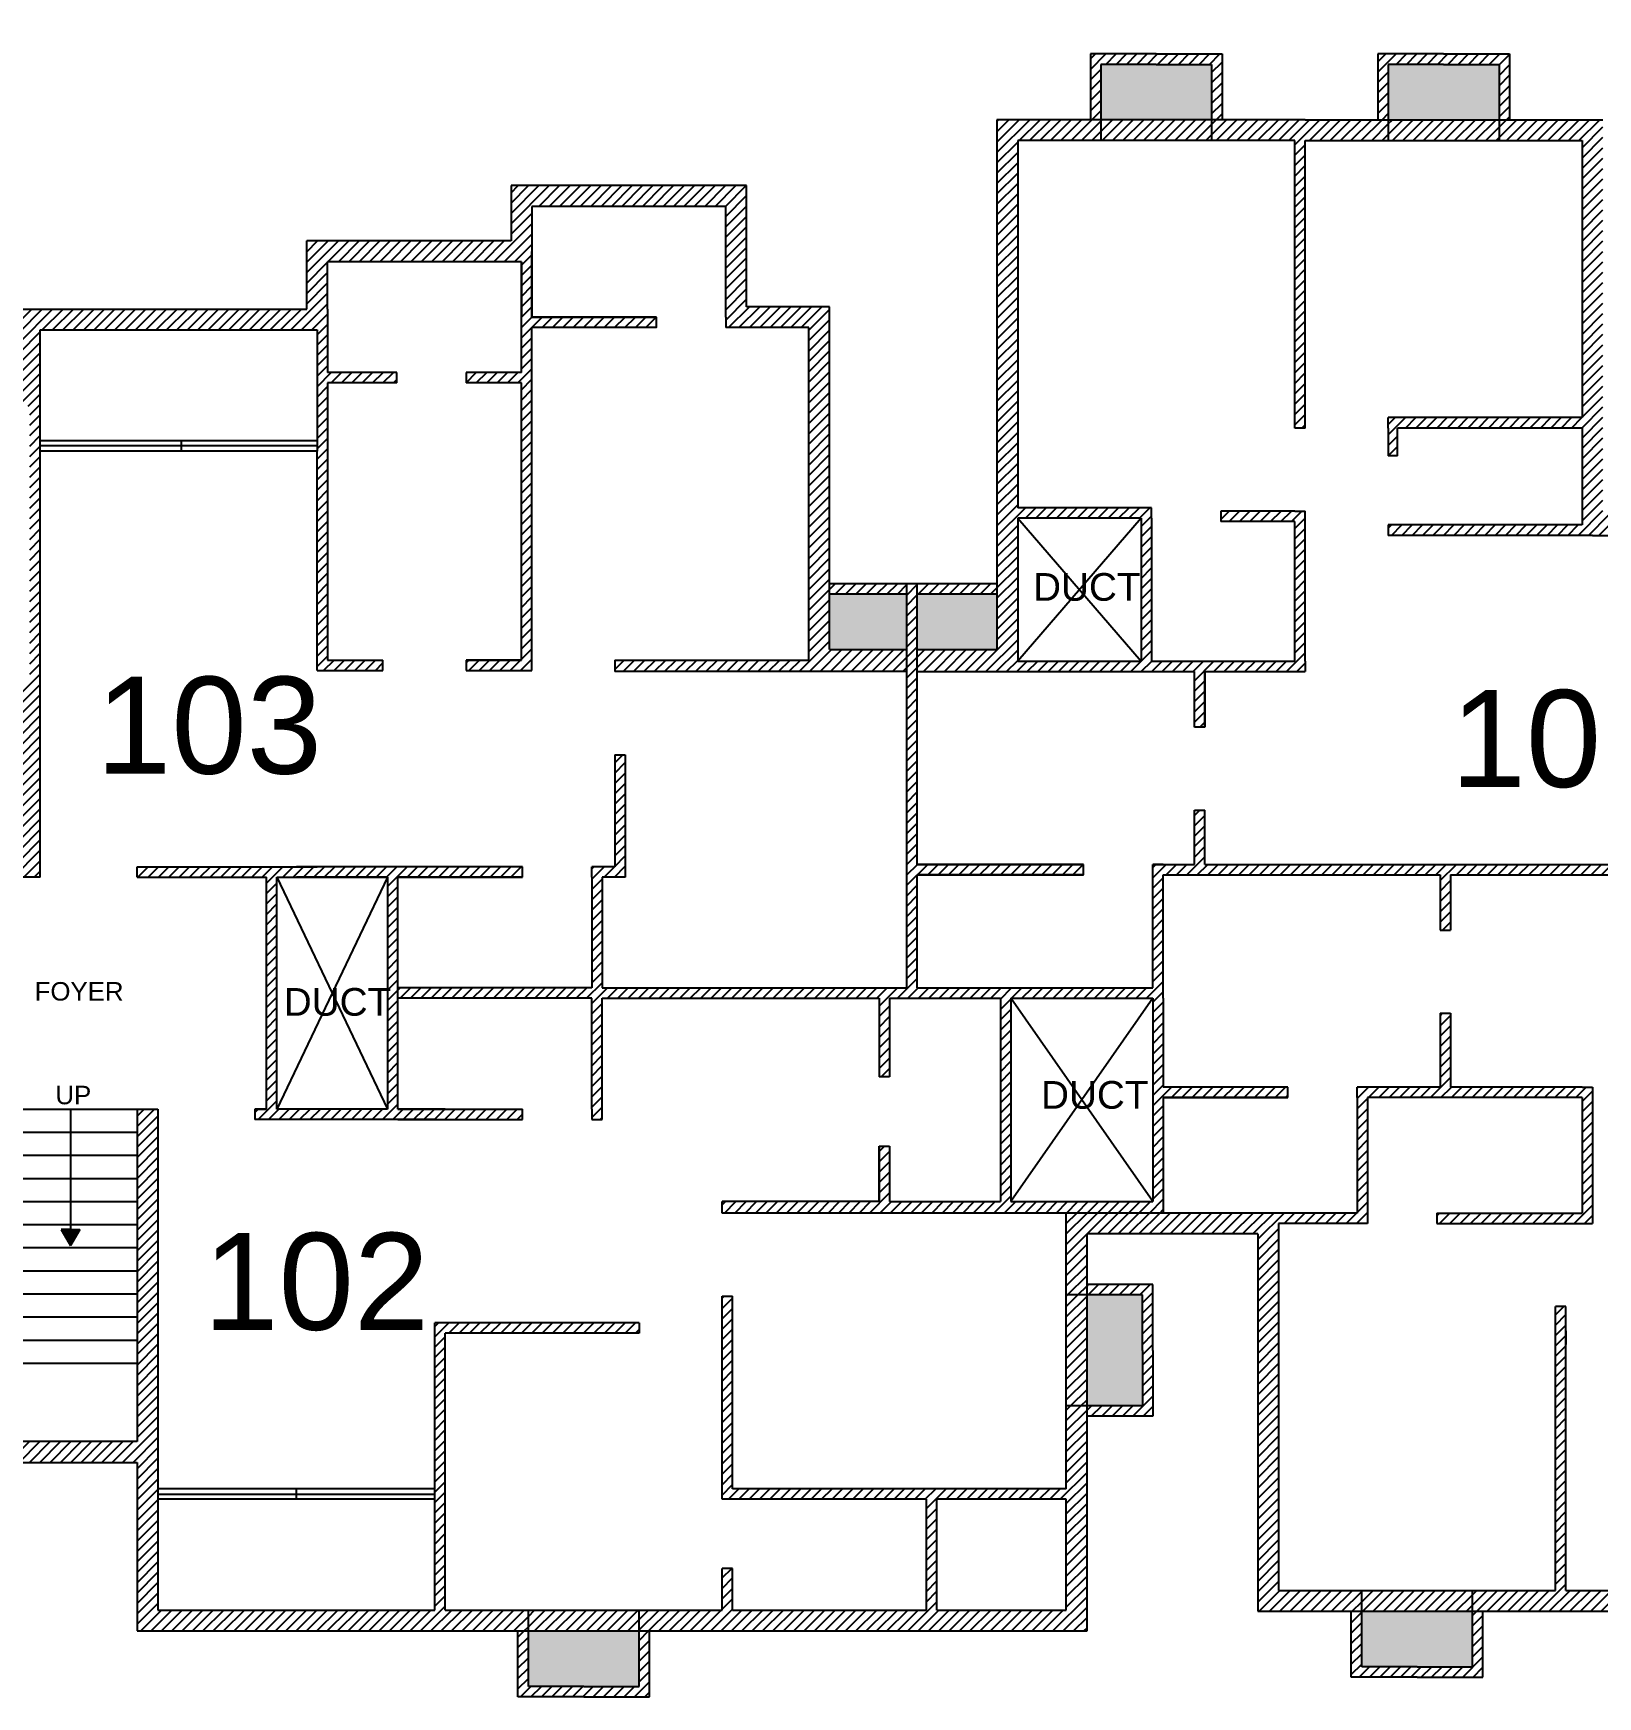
# Model space of a CAD drawing. Header units: inches. Extents: x -13968999 to -13960898, y 3615467 to 3617661.
# Drawn here: x -13967919 to -13967241, y 3616145 to 3616866 of the extents above; entities that cross this region are included whole.
import ezdxf

# ---------------------------------------------------------------- set-up
doc = ezdxf.new("R2010")
doc.units = ezdxf.units.IN
for name, color, linetype in [('STAIRS', 10, 'Continuous'), ('TEXT', 10, 'Continuous'), ('WALL', 141, 'Continuous')]:
    doc.layers.add(name, color=color, linetype=linetype)
doc.styles.get("Standard").update_dxf_attribs({"font": 'arial.ttf'})
pattern_1 = [(45, (-5778.6434, 0), (-2.2450640303, 2.2450640303), [])]

# ---------------------------------------------------------------- blocks, each defined once
blk = doc.blocks.new('stairs')
h = blk.add_hatch(color=3)
h.dxf.hatch_style = 1
h.paths.add_polyline_path([(-13963276.97, 3616069.1), (-13963280.97, 3616069.1), (-13963276.97, 3616062.1), (-13963272.97, 3616069.1)])
h = blk.add_hatch(color=3)
h.dxf.hatch_style = 1
h.paths.add_polyline_path([(-13963214.72, 3616069.1), (-13963218.72, 3616069.1), (-13963214.72, 3616062.1), (-13963210.72, 3616069.1)])
for p, q in [((-13963305.85, 3616121.19), (-13963185.85, 3616121.19)), ((-13963305.85, 3615977.19), (-13963305.85, 3616121.19)), ((-13963248.1, 3616121.19), (-13963248.1, 3616011.19)), ((-13963243.6, 3616121.19), (-13963243.6, 3616011.19)), ((-13963185.85, 3616121.19), (-13963185.85, 3615977.19)), ((-13963305.85, 3616111.19), (-13963248.1, 3616111.19)), ((-13963243.6, 3616111.19), (-13963185.85, 3616111.19)), ((-13963305.85, 3616101.19), (-13963248.1, 3616101.19)), ((-13963243.6, 3616101.19), (-13963185.85, 3616101.19)), ((-13963305.85, 3616091.19), (-13963248.1, 3616091.19)), ((-13963243.6, 3616091.19), (-13963185.85, 3616091.19)), ((-13963305.85, 3616081.19), (-13963248.1, 3616081.19)), ((-13963243.6, 3616081.19), (-13963185.85, 3616081.19)), ((-13963305.85, 3616071.19), (-13963248.1, 3616071.19)), ((-13963243.6, 3616071.19), (-13963185.85, 3616071.19)), ((-13963305.85, 3616061.19), (-13963248.1, 3616061.19)), ((-13963243.6, 3616061.19), (-13963185.85, 3616061.19)), ((-13963305.85, 3616051.19), (-13963248.1, 3616051.19)), ((-13963243.6, 3616051.19), (-13963185.85, 3616051.19)), ((-13963305.85, 3616041.19), (-13963248.1, 3616041.19)), ((-13963243.6, 3616041.19), (-13963185.85, 3616041.19)), ((-13963305.85, 3616031.19), (-13963248.1, 3616031.19)), ((-13963243.6, 3616031.19), (-13963185.85, 3616031.19)), ((-13963305.85, 3616021.19), (-13963248.1, 3616021.19)), ((-13963243.6, 3616021.19), (-13963185.85, 3616021.19)), ((-13963305.85, 3616011.19), (-13963185.85, 3616011.19)), ((-13963185.85, 3615977.19), (-13963305.85, 3615977.19))]:
    blk.add_line(p, q)
at = {"color": 3}
for p, q in [((-13963276.97, 3616121.19), (-13963276.97, 3616069.1)), ((-13963214.72, 3616121.19), (-13963214.72, 3616069.1)), ((-13963276.97, 3616069.1), (-13963280.97, 3616069.1)), ((-13963280.97, 3616069.1), (-13963276.97, 3616062.1)), ((-13963276.97, 3616069.1), (-13963272.97, 3616069.1)), ((-13963272.97, 3616069.1), (-13963276.97, 3616062.1)), ((-13963214.72, 3616069.1), (-13963218.72, 3616069.1)), ((-13963218.72, 3616069.1), (-13963214.72, 3616062.1)), ((-13963214.72, 3616069.1), (-13963210.72, 3616069.1)), ((-13963210.72, 3616069.1), (-13963214.72, 3616062.1))]:
    blk.add_line(p, q, dxfattribs=at)

msp = doc.modelspace()

# ---------------------------------------------------------------- hatches: boundary and pattern name
at = {"true_color": 0xadddf7}
h = msp.add_hatch(dxfattribs=at)
h.set_pattern_fill('ANSI31', color=141)
h.set_pattern_definition(pattern_1)
h.paths.add_polyline_path([(-13966947.12, 3616954.24), (-13966998.12, 3616954.24), (-13966998.12, 3616805.74), (-13967051.12, 3616805.74), (-13967189.12, 3616805.74), (-13967189.12, 3616657.24), (-13967239.12, 3616657.24), (-13967239.12, 3616694.74), (-13967239.12, 3616828.24), (-13967284.12, 3616828.24), (-13967284.12, 3616819.24), (-13967248.12, 3616819.24), (-13967248.12, 3616699.24), (-13967332.12, 3616699.24), (-13967332.12, 3616694.74), (-13967332.12, 3616682.74), (-13967328.12, 3616682.74), (-13967328.12, 3616694.74), (-13967248.12, 3616694.74), (-13967248.12, 3616652.74), (-13967328.12, 3616652.74), (-13967332.12, 3616652.74), (-13967332.12, 3616648.24), (-13967243.62, 3616648.24), (-13967183.62, 3616648.24), (-13967180.12, 3616648.24), (-13967180.12, 3616652.74), (-13967180.12, 3616796.74), (-13967060.12, 3616796.74), (-13967060.12, 3616652.74), (-13967051.12, 3616652.74), (-13967051.12, 3616796.74), (-13966893.12, 3616796.74), (-13966893.12, 3616801.24), (-13966989.12, 3616801.24), (-13966989.12, 3616945.24), (-13966947.12, 3616945.24)])
h = msp.add_hatch(dxfattribs=at)
h.set_pattern_fill('ANSI31', color=141)
h.set_pattern_definition(pattern_1)
h.paths.add_polyline_path([(-13967404.12, 3616856.74), (-13967432.62, 3616856.74), (-13967461.12, 3616856.74), (-13967461.12, 3616828.24), (-13967456.62, 3616828.24), (-13967456.62, 3616852.24), (-13967448.62, 3616852.24), (-13967432.62, 3616852.24), (-13967416.62, 3616852.24), (-13967408.62, 3616852.24), (-13967408.62, 3616828.24), (-13967404.12, 3616828.24)])
h = msp.add_hatch(dxfattribs=at)
h.set_pattern_fill('ANSI31', color=141)
h.set_pattern_definition(pattern_1)
h.paths.add_polyline_path([(-13967332.12, 3616852.24), (-13967324.12, 3616852.24), (-13967308.12, 3616852.24), (-13967292.12, 3616852.24), (-13967284.12, 3616852.24), (-13967284.12, 3616828.24), (-13967279.62, 3616828.24), (-13967279.62, 3616856.74), (-13967308.12, 3616856.74), (-13967336.62, 3616856.74), (-13967336.62, 3616828.24), (-13967332.12, 3616828.24)])
at = {"true_color": 0x139b48}
h = msp.add_hatch(color=114, dxfattribs=at)
h.dxf.hatch_style = 1
h.paths.add_polyline_path([(-13967408.62, 3616852.24), (-13967416.62, 3616852.24), (-13967432.62, 3616852.24), (-13967448.62, 3616852.24), (-13967456.62, 3616852.24), (-13967456.62, 3616828.24), (-13967408.62, 3616828.24)])
h = msp.add_hatch(color=114, dxfattribs=at)
h.dxf.hatch_style = 1
h.paths.add_polyline_path([(-13967284.12, 3616852.24), (-13967292.12, 3616852.24), (-13967308.12, 3616852.24), (-13967324.12, 3616852.24), (-13967332.12, 3616852.24), (-13967332.12, 3616828.24), (-13967284.12, 3616828.24)])
at = {"true_color": 0xadddf7}
h = msp.add_hatch(dxfattribs=at)
h.set_pattern_fill('ANSI31', color=141)
h.set_pattern_definition(pattern_1)
h.paths.add_polyline_path([(-13967492.62, 3616819.24), (-13967456.62, 3616819.24), (-13967456.62, 3616828.24), (-13967501.62, 3616828.24), (-13967501.62, 3616598.74), (-13967536.12, 3616598.74), (-13967536.12, 3616589.24), (-13967416.12, 3616589.24), (-13967416.12, 3616565.24), (-13967411.62, 3616565.24), (-13967411.62, 3616589.24), (-13967372.62, 3616589.24), (-13967368.12, 3616589.24), (-13967368.12, 3616593.74), (-13967368.12, 3616658.74), (-13967372.62, 3616658.74), (-13967404.62, 3616658.74), (-13967404.62, 3616654.24), (-13967372.62, 3616654.24), (-13967372.62, 3616593.74), (-13967411.62, 3616593.74), (-13967434.62, 3616593.74), (-13967434.62, 3616655.74), (-13967434.62, 3616660.24), (-13967439.12, 3616660.24), (-13967492.62, 3616660.24)])
h.paths.add_polyline_path([(-13967492.62, 3616655.74), (-13967439.12, 3616655.74), (-13967439.12, 3616593.74), (-13967492.62, 3616593.74)], flags=16)
h = msp.add_hatch(dxfattribs=at)
h.set_pattern_fill('ANSI31', color=141)
h.set_pattern_definition(pattern_1)
h.paths.add_polyline_path([(-13967408.62, 3616828.24), (-13967456.62, 3616828.24), (-13967456.62, 3616819.24), (-13967408.62, 3616819.24)])
h = msp.add_hatch(dxfattribs=at)
h.set_pattern_fill('ANSI31', color=141)
h.set_pattern_definition(pattern_1)
h.paths.add_polyline_path([(-13967332.12, 3616828.24), (-13967368.12, 3616828.24), (-13967408.62, 3616828.24), (-13967408.62, 3616819.24), (-13967372.62, 3616819.24), (-13967372.62, 3616694.74), (-13967368.12, 3616694.74), (-13967368.12, 3616819.24), (-13967332.12, 3616819.24)])
h = msp.add_hatch(dxfattribs=at)
h.set_pattern_fill('ANSI31', color=141)
h.set_pattern_definition(pattern_1)
h.paths.add_polyline_path([(-13967284.12, 3616828.24), (-13967332.12, 3616828.24), (-13967332.12, 3616819.24), (-13967284.12, 3616819.24)])
h = msp.add_hatch(dxfattribs=at)
h.set_pattern_fill('ANSI31', color=141)
h.set_pattern_definition(pattern_1)
h.paths.add_polyline_path([(-13968075.62, 3616490.24), (-13968071.12, 3616490.24), (-13968071.12, 3616500.24), (-13968047.74, 3616500.24), (-13968047.74, 3616504.74), (-13968066.62, 3616504.74), (-13968066.62, 3616579.74), (-13968004.87, 3616579.74), (-13968004.87, 3616504.74), (-13968023.74, 3616504.74), (-13968023.74, 3616500.24), (-13967976.99, 3616500.24), (-13967976.99, 3616504.74), (-13967995.87, 3616504.74), (-13967995.87, 3616579.74), (-13967925.12, 3616579.74), (-13967925.12, 3616504.74), (-13967952.99, 3616504.74), (-13967952.99, 3616500.24), (-13967925.12, 3616500.24), (-13967916.12, 3616500.24), (-13967916.12, 3616504.74), (-13967916.12, 3616584.24), (-13967916.12, 3616708.74), (-13967916.12, 3616737.24), (-13967796.12, 3616737.24), (-13967796.12, 3616689.24), (-13967796.12, 3616684.74), (-13967796.12, 3616589.74), (-13967767.62, 3616589.74), (-13967767.62, 3616594.24), (-13967791.62, 3616594.24), (-13967791.62, 3616714.24), (-13967761.62, 3616714.24), (-13967761.62, 3616718.74), (-13967791.62, 3616718.74), (-13967791.62, 3616746.24), (-13967791.62, 3616766.74), (-13967707.62, 3616766.74), (-13967707.62, 3616742.74), (-13967707.62, 3616718.74), (-13967731.62, 3616718.74), (-13967731.62, 3616714.24), (-13967707.62, 3616714.24), (-13967707.62, 3616594.24), (-13967731.62, 3616594.24), (-13967731.62, 3616589.74), (-13967703.12, 3616589.74), (-13967703.12, 3616718.74), (-13967703.12, 3616738.24), (-13967649.12, 3616738.24), (-13967649.12, 3616742.74), (-13967703.12, 3616742.74), (-13967703.12, 3616790.74), (-13967619.12, 3616790.74), (-13967619.12, 3616742.74), (-13967619.12, 3616738.24), (-13967583.12, 3616738.24), (-13967583.12, 3616594.24), (-13967667.12, 3616594.24), (-13967667.12, 3616589.24), (-13967540.62, 3616589.24), (-13967540.62, 3616598.74), (-13967574.12, 3616598.74), (-13967574.12, 3616747.24), (-13967610.12, 3616747.24), (-13967610.12, 3616799.74), (-13967712.12, 3616799.74), (-13967712.12, 3616775.74), (-13967800.62, 3616775.74), (-13967800.62, 3616746.24), (-13967925.12, 3616746.24), (-13967925.12, 3616713.24), (-13967957.62, 3616713.24), (-13967957.62, 3616704.24), (-13967920.62, 3616704.24), (-13967920.62, 3616584.24), (-13968075.62, 3616584.24)])
h = msp.add_hatch(dxfattribs=at)
h.set_pattern_fill('ANSI31', color=141)
h.set_pattern_definition(pattern_1)
h.paths.add_polyline_path([(-13967375.62, 3616409.24), (-13967429.62, 3616409.24), (-13967429.62, 3616447.74), (-13967429.62, 3616501.24), (-13967309.62, 3616501.24), (-13967309.62, 3616477.24), (-13967305.12, 3616477.24), (-13967305.12, 3616501.24), (-13967248.12, 3616501.24), (-13967243.62, 3616501.24), (-13967097.62, 3616501.24), (-13967097.62, 3616505.74), (-13967243.62, 3616505.74), (-13967305.12, 3616505.74), (-13967411.62, 3616505.74), (-13967411.62, 3616529.24), (-13967416.12, 3616529.24), (-13967416.12, 3616505.74), (-13967429.62, 3616505.74), (-13967434.12, 3616505.74), (-13967434.12, 3616501.24), (-13967434.12, 3616452.24), (-13967536.12, 3616452.24), (-13967536.12, 3616501.24), (-13967464.12, 3616501.24), (-13967464.12, 3616505.74), (-13967536.12, 3616505.74), (-13967536.12, 3616627.24), (-13967540.62, 3616627.24), (-13967540.62, 3616452.24), (-13967548.12, 3616452.24), (-13967672.62, 3616452.24), (-13967672.62, 3616500.24), (-13967662.62, 3616500.24), (-13967662.62, 3616553.24), (-13967667.12, 3616553.24), (-13967667.12, 3616504.74), (-13967677.12, 3616504.74), (-13967677.12, 3616500.24), (-13967677.12, 3616452.24), (-13967761.12, 3616452.24), (-13967761.12, 3616447.74), (-13967677.12, 3616447.74), (-13967677.12, 3616399.74), (-13967677.12, 3616395.24), (-13967672.62, 3616395.24), (-13967672.62, 3616447.74), (-13967552.62, 3616447.74), (-13967552.62, 3616413.74), (-13967548.12, 3616413.74), (-13967548.12, 3616447.74), (-13967500.12, 3616447.74), (-13967500.12, 3616359.74), (-13967548.12, 3616359.74), (-13967548.12, 3616383.74), (-13967552.62, 3616383.74), (-13967552.62, 3616359.74), (-13967620.62, 3616359.74), (-13967620.62, 3616354.74), (-13967429.62, 3616354.74), (-13967429.62, 3616404.74), (-13967375.62, 3616404.74)])
h.paths.add_polyline_path([(-13967434.12, 3616404.74), (-13967434.12, 3616359.74), (-13967495.62, 3616359.74), (-13967495.62, 3616447.74), (-13967434.12, 3616447.74)], flags=16)
h = msp.add_hatch(dxfattribs=at)
h.set_pattern_fill('ANSI31', color=141)
h.set_pattern_definition(pattern_1)
h.paths.add_polyline_path([(-13967540.62, 3616627.24), (-13967574.12, 3616627.24), (-13967574.12, 3616622.74), (-13967540.62, 3616622.74)])
at = {"true_color": 0x139b48}
h = msp.add_hatch(color=114, dxfattribs=at)
h.dxf.hatch_style = 1
h.paths.add_polyline_path([(-13967540.62, 3616622.74), (-13967574.12, 3616622.74), (-13967574.12, 3616598.74), (-13967540.62, 3616598.74)])
at = {"true_color": 0xadddf7}
h = msp.add_hatch(dxfattribs=at)
h.set_pattern_fill('ANSI31', color=141)
h.set_pattern_definition(pattern_1)
h.paths.add_polyline_path([(-13967501.62, 3616627.24), (-13967536.12, 3616627.24), (-13967536.12, 3616622.74), (-13967501.62, 3616622.74)])
at = {"true_color": 0x139b48}
h = msp.add_hatch(color=114, dxfattribs=at)
h.dxf.hatch_style = 1
h.paths.add_polyline_path([(-13967501.62, 3616622.74), (-13967536.12, 3616622.74), (-13967536.12, 3616598.74), (-13967501.62, 3616598.74)])
at = {"true_color": 0xadddf7}
h = msp.add_hatch(dxfattribs=at)
h.set_pattern_fill('ANSI31', color=141)
h.set_pattern_definition(pattern_1)
h.paths.add_polyline_path([(-13967813.62, 3616504.74), (-13967874.12, 3616504.74), (-13967874.12, 3616500.24), (-13967818.12, 3616500.24), (-13967818.12, 3616399.74), (-13967823.12, 3616399.74), (-13967823.12, 3616395.24), (-13967813.62, 3616395.24)])
h = msp.add_hatch(dxfattribs=at)
h.set_pattern_fill('ANSI31', color=141)
h.set_pattern_definition(pattern_1)
h.paths.add_polyline_path([(-13967765.62, 3616504.74), (-13967805.12, 3616504.74), (-13967813.62, 3616504.74), (-13967813.62, 3616500.24), (-13967765.62, 3616500.24)])
h = msp.add_hatch(dxfattribs=at)
h.set_pattern_fill('ANSI31', color=141)
h.set_pattern_definition(pattern_1)
h.paths.add_polyline_path([(-13967707.12, 3616399.74), (-13967761.12, 3616399.74), (-13967761.12, 3616500.24), (-13967707.12, 3616500.24), (-13967707.12, 3616504.74), (-13967765.62, 3616504.74), (-13967765.62, 3616395.24), (-13967745.12, 3616395.24), (-13967707.12, 3616395.24)])
h = msp.add_hatch(dxfattribs=at)
h.set_pattern_fill('ANSI31', color=141)
h.set_pattern_definition(pattern_1)
h.paths.add_polyline_path([(-13967343.62, 3616191.24), (-13967379.62, 3616191.24), (-13967379.62, 3616350.24), (-13967341.12, 3616350.24), (-13967341.12, 3616404.74), (-13967305.12, 3616404.74), (-13967248.12, 3616404.74), (-13967248.12, 3616354.74), (-13967311.12, 3616354.74), (-13967311.12, 3616350.24), (-13967243.62, 3616350.24), (-13967243.62, 3616404.74), (-13967243.62, 3616409.24), (-13967248.12, 3616409.24), (-13967305.12, 3616409.24), (-13967305.12, 3616441.24), (-13967309.62, 3616441.24), (-13967309.62, 3616409.24), (-13967345.62, 3616409.24), (-13967345.62, 3616404.74), (-13967345.62, 3616354.74), (-13967379.62, 3616354.74), (-13967471.62, 3616354.74), (-13967471.62, 3616319.24), (-13967462.62, 3616319.24), (-13967462.62, 3616345.74), (-13967388.62, 3616345.74), (-13967388.62, 3616182.24), (-13967343.62, 3616182.24)])
h = msp.add_hatch(dxfattribs=at)
h.set_pattern_fill('ANSI31', color=141)
h.set_pattern_definition(pattern_1)
h.paths.add_polyline_path([(-13967865.12, 3616255.74), (-13967865.12, 3616399.74), (-13967874.12, 3616399.74), (-13967874.12, 3616255.74), (-13967994.12, 3616255.74), (-13967994.12, 3616399.74), (-13968003.12, 3616399.74), (-13968003.12, 3616395.24), (-13968003.12, 3616235.24), (-13968003.12, 3616230.74), (-13968003.12, 3616182.74), (-13968123.12, 3616182.74), (-13968123.12, 3616230.74), (-13968123.12, 3616235.24), (-13968123.12, 3616307.24), (-13968211.62, 3616307.24), (-13968211.62, 3616302.74), (-13968127.62, 3616302.74), (-13968127.62, 3616182.74), (-13968163.62, 3616182.74), (-13968163.62, 3616173.74), (-13968123.12, 3616173.74), (-13967994.12, 3616173.74), (-13967994.12, 3616230.74), (-13967994.12, 3616246.74), (-13967874.12, 3616246.74), (-13967874.12, 3616173.74), (-13967865.12, 3616173.74), (-13967740.62, 3616173.74), (-13967704.62, 3616173.74), (-13967704.62, 3616182.74), (-13967740.62, 3616182.74), (-13967740.62, 3616235.24), (-13967740.62, 3616302.74), (-13967656.62, 3616302.74), (-13967656.62, 3616307.24), (-13967745.12, 3616307.24), (-13967745.12, 3616235.24), (-13967745.12, 3616230.74), (-13967745.12, 3616182.74), (-13967865.12, 3616182.74), (-13967865.12, 3616230.74), (-13967865.12, 3616235.24)])
h = msp.add_hatch(dxfattribs=at)
h.set_pattern_fill('ANSI31', color=141)
h.set_pattern_definition(pattern_1)
h.paths.add_polyline_path([(-13967765.62, 3616399.74), (-13967813.62, 3616399.74), (-13967813.62, 3616395.24), (-13967765.62, 3616395.24)])
h = msp.add_hatch(dxfattribs=at)
h.set_pattern_fill('ANSI31', color=141)
h.set_pattern_definition(pattern_1)
h.paths.add_polyline_path([(-13967462.62, 3616319.24), (-13967471.62, 3616319.24), (-13967471.62, 3616271.24), (-13967462.62, 3616271.24)])
h = msp.add_hatch(dxfattribs=at)
h.set_pattern_fill('ANSI31', color=141)
h.set_pattern_definition(pattern_1)
h.paths.add_polyline_path([(-13967434.12, 3616295.24), (-13967434.12, 3616323.74), (-13967462.62, 3616323.74), (-13967462.62, 3616319.24), (-13967438.62, 3616319.24), (-13967438.62, 3616295.24), (-13967438.62, 3616271.24), (-13967462.62, 3616271.24), (-13967462.62, 3616266.74), (-13967434.12, 3616266.74)])
at = {"true_color": 0x139b48}
h = msp.add_hatch(color=114, dxfattribs=at)
h.dxf.hatch_style = 1
h.paths.add_polyline_path([(-13967438.62, 3616319.24), (-13967462.62, 3616319.24), (-13967462.62, 3616271.24), (-13967438.62, 3616271.24), (-13967438.62, 3616295.24)])
at = {"true_color": 0xadddf7}
h = msp.add_hatch(dxfattribs=at)
h.set_pattern_fill('ANSI31', color=141)
h.set_pattern_definition(pattern_1)
h.paths.add_polyline_path([(-13967462.62, 3616235.24), (-13967462.62, 3616271.24), (-13967471.62, 3616271.24), (-13967471.62, 3616235.24), (-13967527.62, 3616235.24), (-13967616.12, 3616235.24), (-13967616.12, 3616307.24), (-13967616.12, 3616318.74), (-13967620.62, 3616318.74), (-13967620.62, 3616307.24), (-13967620.62, 3616230.74), (-13967532.12, 3616230.74), (-13967532.12, 3616182.74), (-13967616.12, 3616182.74), (-13967616.12, 3616200.74), (-13967620.62, 3616200.74), (-13967620.62, 3616182.74), (-13967656.62, 3616182.74), (-13967656.62, 3616173.74), (-13967616.12, 3616173.74), (-13967527.62, 3616173.74), (-13967462.62, 3616173.74)])
h.paths.add_polyline_path([(-13967471.62, 3616182.74), (-13967527.62, 3616182.74), (-13967527.62, 3616230.74), (-13967471.62, 3616230.74)], flags=16)
h = msp.add_hatch(dxfattribs=at)
h.set_pattern_fill('ANSI31', color=141)
h.set_pattern_definition(pattern_1)
h.paths.add_polyline_path([(-13967218.37, 3616191.24), (-13967255.12, 3616191.24), (-13967255.12, 3616314.24), (-13967259.62, 3616314.24), (-13967259.62, 3616191.24), (-13967295.62, 3616191.24), (-13967295.62, 3616182.24), (-13967255.12, 3616182.24), (-13967218.37, 3616182.24)])
h = msp.add_hatch(dxfattribs=at)
h.set_pattern_fill('ANSI31', color=141)
h.set_pattern_definition(pattern_1)
h.paths.add_polyline_path([(-13967295.62, 3616191.24), (-13967343.62, 3616191.24), (-13967343.62, 3616182.24), (-13967295.62, 3616182.24)])
h = msp.add_hatch(dxfattribs=at)
h.set_pattern_fill('ANSI31', color=141)
h.set_pattern_definition(pattern_1)
h.paths.add_polyline_path([(-13967656.62, 3616182.74), (-13967704.62, 3616182.74), (-13967704.62, 3616173.74), (-13967656.62, 3616173.74)])
h = msp.add_hatch(dxfattribs=at)
h.set_pattern_fill('ANSI31', color=141)
h.set_pattern_definition(pattern_1)
h.paths.add_polyline_path([(-13967291.12, 3616182.24), (-13967295.62, 3616182.24), (-13967295.62, 3616158.24), (-13967303.62, 3616158.24), (-13967319.62, 3616158.24), (-13967335.62, 3616158.24), (-13967343.62, 3616158.24), (-13967343.62, 3616182.24), (-13967348.12, 3616182.24), (-13967348.12, 3616153.74), (-13967319.62, 3616153.74), (-13967291.12, 3616153.74)])
at = {"true_color": 0x139b48}
h = msp.add_hatch(color=114, dxfattribs=at)
h.dxf.hatch_style = 1
h.paths.add_polyline_path([(-13967295.62, 3616182.24), (-13967343.62, 3616182.24), (-13967343.62, 3616158.24), (-13967335.62, 3616158.24), (-13967319.62, 3616158.24), (-13967303.62, 3616158.24), (-13967295.62, 3616158.24)])
at = {"true_color": 0xadddf7}
h = msp.add_hatch(dxfattribs=at)
h.set_pattern_fill('ANSI31', color=141)
h.set_pattern_definition(pattern_1)
h.paths.add_polyline_path([(-13967704.62, 3616173.74), (-13967709.12, 3616173.74), (-13967709.12, 3616145.24), (-13967680.62, 3616145.24), (-13967652.12, 3616145.24), (-13967652.12, 3616173.74), (-13967656.62, 3616173.74), (-13967656.62, 3616149.74), (-13967680.62, 3616149.74), (-13967704.62, 3616149.74)])
at = {"true_color": 0x139b48}
h = msp.add_hatch(color=114, dxfattribs=at)
h.dxf.hatch_style = 1
h.paths.add_polyline_path([(-13967656.62, 3616173.74), (-13967704.62, 3616173.74), (-13967704.62, 3616149.74), (-13967680.62, 3616149.74), (-13967656.62, 3616149.74)])

# ---------------------------------------------------------------- linework, layer by layer
at = {"color": 141, "true_color": 0xadddf7}
for p, q in [((-13967439.12, 3616655.74), (-13967492.62, 3616593.74)), ((-13967492.62, 3616655.74), (-13967439.12, 3616593.74)), ((-13967765.62, 3616500.24), (-13967813.62, 3616399.74)), ((-13967813.62, 3616500.24), (-13967765.62, 3616399.74)), ((-13967434.12, 3616447.74), (-13967495.62, 3616359.74)), ((-13967434.12, 3616359.74), (-13967495.62, 3616447.74))]:
    msp.add_line(p, q, dxfattribs=at)
at = {"layer": 'WALL', "color": 141, "true_color": 0xadddf7}
for p, q in [((-13967432.62, 3616856.74), (-13967461.12, 3616856.74)), ((-13967461.12, 3616856.74), (-13967461.12, 3616828.24)), ((-13967432.62, 3616856.74), (-13967404.12, 3616856.74)), ((-13967404.12, 3616856.74), (-13967404.12, 3616828.24)), ((-13967308.12, 3616856.74), (-13967336.62, 3616856.74)), ((-13967336.62, 3616856.74), (-13967336.62, 3616828.24)), ((-13967308.12, 3616856.74), (-13967279.62, 3616856.74)), ((-13967279.62, 3616856.74), (-13967279.62, 3616828.24)), ((-13967448.62, 3616852.24), (-13967456.62, 3616852.24)), ((-13967456.62, 3616852.24), (-13967456.62, 3616819.24)), ((-13967432.62, 3616852.24), (-13967448.62, 3616852.24)), ((-13967432.62, 3616852.24), (-13967416.62, 3616852.24)), ((-13967416.62, 3616852.24), (-13967408.62, 3616852.24)), ((-13967408.62, 3616852.24), (-13967408.62, 3616819.24)), ((-13967324.12, 3616852.24), (-13967332.12, 3616852.24)), ((-13967332.12, 3616852.24), (-13967332.12, 3616819.24)), ((-13967308.12, 3616852.24), (-13967324.12, 3616852.24)), ((-13967308.12, 3616852.24), (-13967292.12, 3616852.24)), ((-13967292.12, 3616852.24), (-13967284.12, 3616852.24)), ((-13967284.12, 3616852.24), (-13967284.12, 3616819.24)), ((-13967368.12, 3616828.24), (-13967501.62, 3616828.24)), ((-13967501.62, 3616828.24), (-13967501.62, 3616598.74)), ((-13967368.12, 3616828.24), (-13967239.12, 3616828.24)), ((-13967372.62, 3616819.24), (-13967492.62, 3616819.24)), ((-13967492.62, 3616819.24), (-13967492.62, 3616660.24)), ((-13967372.62, 3616694.74), (-13967372.62, 3616819.24)), ((-13967368.12, 3616694.74), (-13967368.12, 3616819.24)), ((-13967368.12, 3616819.24), (-13967248.12, 3616819.24)), ((-13967248.12, 3616819.24), (-13967248.12, 3616699.24)), ((-13967610.12, 3616799.74), (-13967712.12, 3616799.74)), ((-13967712.12, 3616799.74), (-13967712.12, 3616775.74)), ((-13967610.12, 3616747.24), (-13967610.12, 3616799.74)), ((-13967619.12, 3616790.74), (-13967703.12, 3616790.74)), ((-13967703.12, 3616790.74), (-13967703.12, 3616742.74)), ((-13967619.12, 3616742.74), (-13967619.12, 3616790.74)), ((-13967712.12, 3616775.74), (-13967800.62, 3616775.74)), ((-13967800.62, 3616746.24), (-13967800.62, 3616775.74)), ((-13967707.62, 3616766.74), (-13967791.62, 3616766.74)), ((-13967791.62, 3616746.24), (-13967791.62, 3616766.74)), ((-13967707.62, 3616718.74), (-13967707.62, 3616766.74)), ((-13967707.62, 3616766.74), (-13967707.62, 3616742.74)), ((-13967703.12, 3616742.74), (-13967703.12, 3616771.24)), ((-13967925.12, 3616746.24), (-13967800.62, 3616746.24)), ((-13967791.62, 3616746.24), (-13967791.62, 3616718.74)), ((-13967574.12, 3616747.24), (-13967610.12, 3616747.24)), ((-13967574.12, 3616598.74), (-13967574.12, 3616747.24)), ((-13967916.12, 3616689.24), (-13967916.12, 3616737.24)), ((-13967916.12, 3616737.24), (-13967796.12, 3616737.24)), ((-13967796.12, 3616737.24), (-13967796.12, 3616689.24)), ((-13967649.12, 3616742.74), (-13967703.12, 3616742.74)), ((-13967703.12, 3616742.74), (-13967649.12, 3616742.74)), ((-13967703.12, 3616718.74), (-13967703.12, 3616738.24)), ((-13967649.12, 3616738.24), (-13967703.12, 3616738.24)), ((-13967649.12, 3616738.24), (-13967649.12, 3616742.74)), ((-13967619.12, 3616742.74), (-13967619.12, 3616738.24)), ((-13967583.12, 3616738.24), (-13967619.12, 3616738.24)), ((-13967583.12, 3616594.24), (-13967583.12, 3616738.24)), ((-13967761.62, 3616718.74), (-13967791.62, 3616718.74)), ((-13967761.62, 3616714.24), (-13967761.62, 3616718.74)), ((-13967707.62, 3616718.74), (-13967731.62, 3616718.74)), ((-13967707.62, 3616718.74), (-13967731.62, 3616718.74)), ((-13967731.62, 3616718.74), (-13967731.62, 3616714.24)), ((-13967703.12, 3616589.74), (-13967703.12, 3616718.74)), ((-13967916.12, 3616584.24), (-13967916.12, 3616708.74)), ((-13967791.62, 3616714.24), (-13967791.62, 3616594.24)), ((-13967761.62, 3616714.24), (-13967791.62, 3616714.24)), ((-13967707.62, 3616714.24), (-13967731.62, 3616714.24)), ((-13967707.62, 3616594.24), (-13967707.62, 3616714.24)), ((-13967372.62, 3616694.74), (-13967372.62, 3616696.24)), ((-13967368.12, 3616694.74), (-13967372.62, 3616694.74)), ((-13967248.12, 3616699.24), (-13967332.12, 3616699.24)), ((-13967332.12, 3616694.74), (-13967332.12, 3616699.24)), ((-13967332.12, 3616694.74), (-13967332.12, 3616682.74)), ((-13967248.12, 3616694.74), (-13967328.12, 3616694.74)), ((-13967328.12, 3616682.74), (-13967328.12, 3616694.74)), ((-13967248.12, 3616694.74), (-13967248.12, 3616652.74)), ((-13967796.12, 3616689.24), (-13967916.12, 3616689.24)), ((-13967796.12, 3616686.99), (-13967916.12, 3616686.99)), ((-13967854.94, 3616684.74), (-13967854.94, 3616689.24)), ((-13967796.12, 3616689.24), (-13967796.12, 3616684.74)), ((-13967796.12, 3616684.74), (-13967916.12, 3616684.74)), ((-13967796.12, 3616589.74), (-13967796.12, 3616684.74)), ((-13967328.12, 3616682.74), (-13967332.12, 3616682.74)), ((-13967439.12, 3616660.24), (-13967492.62, 3616660.24)), ((-13967434.62, 3616660.24), (-13967439.12, 3616660.24)), ((-13967434.62, 3616655.74), (-13967434.62, 3616660.24)), ((-13967372.62, 3616658.74), (-13967404.62, 3616658.74)), ((-13967404.62, 3616658.74), (-13967404.62, 3616654.24)), ((-13967372.62, 3616658.74), (-13967368.12, 3616658.74)), ((-13967368.12, 3616593.74), (-13967368.12, 3616658.74)), ((-13967492.62, 3616655.74), (-13967492.62, 3616593.74)), ((-13967439.12, 3616655.74), (-13967492.62, 3616655.74)), ((-13967439.12, 3616655.74), (-13967439.12, 3616593.74)), ((-13967434.62, 3616655.74), (-13967434.62, 3616593.74)), ((-13967372.62, 3616654.24), (-13967404.62, 3616654.24)), ((-13967372.62, 3616593.74), (-13967372.62, 3616654.24)), ((-13967332.12, 3616652.74), (-13967332.12, 3616648.24)), ((-13967328.12, 3616652.74), (-13967332.12, 3616652.74)), ((-13967248.12, 3616652.74), (-13967328.12, 3616652.74)), ((-13967243.62, 3616648.24), (-13967332.12, 3616648.24)), ((-13967243.62, 3616648.24), (-13967183.62, 3616648.24)), ((-13967501.62, 3616627.24), (-13967574.12, 3616627.24)), ((-13967540.62, 3616622.74), (-13967574.12, 3616622.74)), ((-13967540.62, 3616452.24), (-13967540.62, 3616627.24)), ((-13967536.12, 3616505.74), (-13967536.12, 3616627.24)), ((-13967501.62, 3616622.74), (-13967536.12, 3616622.74)), ((-13967791.62, 3616594.24), (-13967767.62, 3616594.24)), ((-13967767.62, 3616589.74), (-13967767.62, 3616594.24)), ((-13967731.62, 3616594.24), (-13967707.62, 3616594.24)), ((-13967707.62, 3616594.24), (-13967731.62, 3616594.24)), ((-13967731.62, 3616594.24), (-13967731.62, 3616589.74)), ((-13967667.12, 3616594.24), (-13967583.12, 3616594.24)), ((-13967667.12, 3616594.24), (-13967667.12, 3616589.24)), ((-13967574.12, 3616598.74), (-13967540.62, 3616598.74)), ((-13967536.12, 3616598.74), (-13967501.62, 3616598.74)), ((-13967492.62, 3616593.74), (-13967439.12, 3616593.74)), ((-13967434.62, 3616593.74), (-13967411.62, 3616593.74)), ((-13967411.62, 3616593.74), (-13967372.62, 3616593.74)), ((-13967368.12, 3616593.74), (-13967368.12, 3616589.24)), ((-13967796.12, 3616589.74), (-13967767.62, 3616589.74)), ((-13967731.62, 3616589.74), (-13967703.12, 3616589.74)), ((-13967540.62, 3616589.24), (-13967667.12, 3616589.24)), ((-13967536.12, 3616589.24), (-13967416.12, 3616589.24)), ((-13967416.12, 3616565.24), (-13967416.12, 3616589.24)), ((-13967411.62, 3616565.24), (-13967411.62, 3616589.24)), ((-13967411.62, 3616589.24), (-13967372.62, 3616589.24)), ((-13967411.62, 3616589.24), (-13967411.62, 3616565.24)), ((-13967372.62, 3616589.24), (-13967368.12, 3616589.24)), ((-13967916.12, 3616504.74), (-13967916.12, 3616584.24)), ((-13967411.62, 3616565.24), (-13967416.12, 3616565.24)), ((-13967667.12, 3616553.24), (-13967667.12, 3616504.74)), ((-13967667.12, 3616553.24), (-13967662.62, 3616553.24)), ((-13967662.62, 3616553.24), (-13967662.62, 3616500.24)), ((-13967416.12, 3616505.74), (-13967416.12, 3616529.24)), ((-13967416.12, 3616529.24), (-13967411.62, 3616529.24)), ((-13967411.62, 3616505.74), (-13967411.62, 3616529.24)), ((-13967916.12, 3616500.24), (-13967925.12, 3616500.24)), ((-13967916.12, 3616500.24), (-13967916.12, 3616504.74)), ((-13967874.12, 3616504.74), (-13967796.12, 3616504.74)), ((-13967874.12, 3616500.24), (-13967874.12, 3616504.74)), ((-13967874.12, 3616500.24), (-13967818.12, 3616500.24)), ((-13967818.12, 3616399.74), (-13967818.12, 3616500.24)), ((-13967813.62, 3616504.74), (-13967796.12, 3616504.74)), ((-13967813.62, 3616500.24), (-13967791.62, 3616500.24)), ((-13967813.62, 3616399.74), (-13967813.62, 3616500.24)), ((-13967813.62, 3616500.24), (-13967765.62, 3616500.24)), ((-13967707.12, 3616504.74), (-13967805.12, 3616504.74)), ((-13967765.62, 3616500.24), (-13967805.12, 3616500.24)), ((-13967707.12, 3616504.74), (-13967796.12, 3616504.74)), ((-13967765.62, 3616500.24), (-13967765.62, 3616399.74)), ((-13967761.12, 3616399.74), (-13967761.12, 3616500.24)), ((-13967761.12, 3616452.24), (-13967761.12, 3616500.24)), ((-13967761.12, 3616500.24), (-13967707.12, 3616500.24)), ((-13967707.12, 3616500.24), (-13967761.12, 3616500.24)), ((-13967707.12, 3616500.24), (-13967707.12, 3616504.74)), ((-13967677.12, 3616500.24), (-13967677.12, 3616504.74)), ((-13967667.12, 3616504.74), (-13967677.12, 3616504.74)), ((-13967677.12, 3616500.24), (-13967677.12, 3616452.24)), ((-13967677.12, 3616500.24), (-13967677.12, 3616452.24)), ((-13967672.62, 3616500.24), (-13967672.62, 3616452.24)), ((-13967672.62, 3616500.24), (-13967672.62, 3616452.24)), ((-13967662.62, 3616500.24), (-13967672.62, 3616500.24)), ((-13967464.12, 3616505.74), (-13967536.12, 3616505.74)), ((-13967536.12, 3616505.74), (-13967464.12, 3616505.74)), ((-13967536.12, 3616452.24), (-13967536.12, 3616501.24)), ((-13967464.12, 3616501.24), (-13967536.12, 3616501.24)), ((-13967536.12, 3616501.24), (-13967464.12, 3616501.24)), ((-13967464.12, 3616501.24), (-13967464.12, 3616505.74)), ((-13967429.62, 3616505.74), (-13967434.12, 3616505.74)), ((-13967434.12, 3616505.74), (-13967416.12, 3616505.74)), ((-13967434.12, 3616501.24), (-13967434.12, 3616505.74)), ((-13967434.12, 3616452.24), (-13967434.12, 3616501.24)), ((-13967429.62, 3616505.74), (-13967416.12, 3616505.74)), ((-13967429.62, 3616447.74), (-13967429.62, 3616501.24)), ((-13967429.62, 3616501.24), (-13967411.62, 3616501.24)), ((-13967429.62, 3616501.24), (-13967309.62, 3616501.24)), ((-13967411.62, 3616505.74), (-13967372.62, 3616505.74)), ((-13967411.62, 3616505.74), (-13967305.12, 3616505.74)), ((-13967411.62, 3616501.24), (-13967368.12, 3616501.24)), ((-13967309.62, 3616501.24), (-13967309.62, 3616477.24)), ((-13967309.62, 3616501.24), (-13967309.62, 3616477.24)), ((-13967305.12, 3616505.74), (-13967243.62, 3616505.74)), ((-13967305.12, 3616501.24), (-13967305.12, 3616477.24)), ((-13967305.12, 3616501.24), (-13967248.12, 3616501.24)), ((-13967248.12, 3616501.24), (-13967243.62, 3616501.24)), ((-13967243.62, 3616505.74), (-13967097.62, 3616505.74)), ((-13967243.62, 3616501.24), (-13967097.62, 3616501.24)), ((-13967309.62, 3616477.24), (-13967305.12, 3616477.24)), ((-13967677.12, 3616452.24), (-13967761.12, 3616452.24)), ((-13967672.62, 3616452.24), (-13967540.62, 3616452.24)), ((-13967548.12, 3616452.24), (-13967540.62, 3616452.24)), ((-13967536.12, 3616452.24), (-13967495.62, 3616452.24)), ((-13967536.12, 3616452.24), (-13967434.12, 3616452.24)), ((-13967677.12, 3616447.74), (-13967761.12, 3616447.74)), ((-13967677.12, 3616399.74), (-13967677.12, 3616447.74)), ((-13967672.62, 3616395.24), (-13967672.62, 3616447.74)), ((-13967672.62, 3616447.74), (-13967552.62, 3616447.74)), ((-13967672.62, 3616447.74), (-13967552.62, 3616447.74)), ((-13967552.62, 3616447.74), (-13967552.62, 3616413.74)), ((-13967548.12, 3616447.74), (-13967536.12, 3616447.74)), ((-13967548.12, 3616447.74), (-13967548.12, 3616413.74)), ((-13967548.12, 3616447.74), (-13967500.12, 3616447.74)), ((-13967536.12, 3616447.74), (-13967500.12, 3616447.74)), ((-13967500.12, 3616447.74), (-13967500.12, 3616359.74)), ((-13967495.62, 3616447.74), (-13967495.62, 3616359.74)), ((-13967495.62, 3616447.74), (-13967434.12, 3616447.74)), ((-13967434.12, 3616447.74), (-13967434.12, 3616404.74)), ((-13967429.62, 3616447.74), (-13967429.62, 3616409.24)), ((-13967309.62, 3616441.24), (-13967309.62, 3616409.24)), ((-13967309.62, 3616441.24), (-13967305.12, 3616441.24)), ((-13967305.12, 3616441.24), (-13967305.12, 3616409.24)), ((-13967548.12, 3616413.74), (-13967552.62, 3616413.74)), ((-13967375.62, 3616409.24), (-13967429.62, 3616409.24)), ((-13967375.62, 3616404.74), (-13967375.62, 3616409.24)), ((-13967309.62, 3616409.24), (-13967345.62, 3616409.24)), ((-13967345.62, 3616404.74), (-13967345.62, 3616409.24)), ((-13967248.12, 3616409.24), (-13967305.12, 3616409.24)), ((-13967248.12, 3616409.24), (-13967243.62, 3616409.24)), ((-13967243.62, 3616409.24), (-13967243.62, 3616404.74)), ((-13967994.12, 3616399.74), (-13967874.12, 3616399.74)), ((-13967874.12, 3616399.74), (-13967874.12, 3616255.74)), ((-13967874.12, 3616399.74), (-13967865.12, 3616399.74)), ((-13967865.12, 3616399.74), (-13967865.12, 3616255.74)), ((-13967818.12, 3616399.74), (-13967823.12, 3616399.74)), ((-13967823.12, 3616399.74), (-13967818.12, 3616399.74)), ((-13967823.12, 3616399.74), (-13967823.12, 3616395.24)), ((-13967765.62, 3616399.74), (-13967813.62, 3616399.74)), ((-13967765.62, 3616399.74), (-13967813.62, 3616399.74)), ((-13967740.62, 3616399.74), (-13967761.12, 3616399.74)), ((-13967761.12, 3616399.74), (-13967707.12, 3616399.74)), ((-13967707.12, 3616395.24), (-13967707.12, 3616399.74)), ((-13967677.12, 3616399.74), (-13967677.12, 3616395.24)), ((-13967434.12, 3616404.74), (-13967434.12, 3616359.74)), ((-13967375.62, 3616404.74), (-13967429.62, 3616404.74)), ((-13967429.62, 3616404.74), (-13967429.62, 3616354.74)), ((-13967429.62, 3616404.74), (-13967375.62, 3616404.74)), ((-13967345.62, 3616404.74), (-13967345.62, 3616354.74)), ((-13967305.12, 3616404.74), (-13967341.12, 3616404.74)), ((-13967341.12, 3616404.74), (-13967341.12, 3616350.24)), ((-13967248.12, 3616404.74), (-13967333.62, 3616404.74)), ((-13967248.12, 3616404.74), (-13967309.62, 3616404.74)), ((-13967248.12, 3616404.74), (-13967248.12, 3616354.74)), ((-13967243.62, 3616404.74), (-13967243.62, 3616350.24)), ((-13967745.12, 3616395.24), (-13967823.12, 3616395.24)), ((-13967761.12, 3616395.24), (-13967707.12, 3616395.24)), ((-13967745.12, 3616395.24), (-13967740.62, 3616395.24)), ((-13967677.12, 3616395.24), (-13967672.62, 3616395.24)), ((-13967552.62, 3616383.74), (-13967552.62, 3616359.74)), ((-13967552.62, 3616359.74), (-13967552.62, 3616383.74)), ((-13967552.62, 3616383.74), (-13967548.12, 3616383.74)), ((-13967548.12, 3616383.74), (-13967548.12, 3616359.74)), ((-13967620.62, 3616354.74), (-13967620.62, 3616359.74)), ((-13967552.62, 3616359.74), (-13967620.62, 3616359.74)), ((-13967548.12, 3616359.74), (-13967500.12, 3616359.74)), ((-13967495.62, 3616359.74), (-13967434.12, 3616359.74)), ((-13967243.62, 3616357.24), (-13967243.62, 3616354.74)), ((-13967345.62, 3616354.74), (-13967620.62, 3616354.74)), ((-13967471.62, 3616235.24), (-13967471.62, 3616354.74)), ((-13967345.62, 3616354.74), (-13967379.62, 3616354.74)), ((-13967341.12, 3616350.24), (-13967379.62, 3616350.24)), ((-13967379.62, 3616350.24), (-13967379.62, 3616191.24)), ((-13967311.12, 3616354.74), (-13967248.12, 3616354.74)), ((-13967311.12, 3616354.74), (-13967311.12, 3616350.24)), ((-13967311.12, 3616350.24), (-13967243.62, 3616350.24)), ((-13967462.62, 3616235.24), (-13967462.62, 3616345.74)), ((-13967388.62, 3616345.74), (-13967462.62, 3616345.74)), ((-13967388.62, 3616345.74), (-13967388.62, 3616182.24)), ((-13967438.62, 3616319.24), (-13967471.62, 3616319.24)), ((-13967434.12, 3616323.74), (-13967462.62, 3616323.74)), ((-13967438.62, 3616295.24), (-13967438.62, 3616319.24)), ((-13967434.12, 3616295.24), (-13967434.12, 3616323.74)), ((-13967620.62, 3616307.24), (-13967620.62, 3616318.74)), ((-13967620.62, 3616318.74), (-13967616.12, 3616318.74)), ((-13967616.12, 3616307.24), (-13967616.12, 3616318.74)), ((-13967259.62, 3616191.24), (-13967259.62, 3616314.24)), ((-13967255.12, 3616314.24), (-13967259.62, 3616314.24)), ((-13967255.12, 3616191.24), (-13967255.12, 3616314.24)), ((-13967745.12, 3616235.24), (-13967745.12, 3616307.24)), ((-13967656.62, 3616307.24), (-13967745.12, 3616307.24)), ((-13967656.62, 3616307.24), (-13967656.62, 3616302.74)), ((-13967620.62, 3616230.74), (-13967620.62, 3616307.24)), ((-13967616.12, 3616235.24), (-13967616.12, 3616307.24)), ((-13967740.62, 3616235.24), (-13967740.62, 3616302.74)), ((-13967656.62, 3616302.74), (-13967740.62, 3616302.74)), ((-13967255.12, 3616303.74), (-13967255.12, 3616297.84)), ((-13967438.62, 3616295.24), (-13967438.62, 3616271.24)), ((-13967434.12, 3616295.24), (-13967434.12, 3616266.74)), ((-13967438.62, 3616271.24), (-13967471.62, 3616271.24)), ((-13967434.12, 3616266.74), (-13967462.62, 3616266.74)), ((-13967874.12, 3616255.74), (-13967994.12, 3616255.74)), ((-13967865.12, 3616255.74), (-13967865.12, 3616235.24)), ((-13967994.12, 3616246.74), (-13967874.12, 3616246.74)), ((-13967874.12, 3616246.74), (-13967874.12, 3616173.74)), ((-13967745.12, 3616235.24), (-13967865.12, 3616235.24)), ((-13967865.12, 3616235.24), (-13967865.12, 3616230.74)), ((-13967865.12, 3616232.99), (-13967745.12, 3616232.99)), ((-13967805.12, 3616230.74), (-13967805.12, 3616235.24)), ((-13967745.12, 3616230.74), (-13967745.12, 3616235.24)), ((-13967740.62, 3616182.74), (-13967740.62, 3616235.24)), ((-13967510.3, 3616235.24), (-13967616.12, 3616235.24)), ((-13967471.62, 3616235.24), (-13967527.62, 3616235.24)), ((-13967462.62, 3616173.74), (-13967462.62, 3616235.24)), ((-13967865.12, 3616230.74), (-13967865.12, 3616182.74)), ((-13967745.12, 3616230.74), (-13967865.12, 3616230.74)), ((-13967745.12, 3616182.74), (-13967745.12, 3616230.74)), ((-13967532.12, 3616230.74), (-13967620.62, 3616230.74)), ((-13967532.12, 3616182.74), (-13967532.12, 3616230.74)), ((-13967527.62, 3616182.74), (-13967527.62, 3616230.74)), ((-13967471.62, 3616230.74), (-13967527.62, 3616230.74)), ((-13967471.62, 3616182.74), (-13967471.62, 3616230.74)), ((-13967620.62, 3616182.74), (-13967620.62, 3616200.74)), ((-13967616.12, 3616200.74), (-13967620.62, 3616200.74)), ((-13967616.12, 3616182.74), (-13967616.12, 3616200.74)), ((-13967379.62, 3616191.24), (-13967259.62, 3616191.24)), ((-13967343.62, 3616158.24), (-13967343.62, 3616191.24)), ((-13967295.62, 3616158.24), (-13967295.62, 3616191.24)), ((-13967259.62, 3616191.24), (-13967259.62, 3616191.24)), ((-13967255.12, 3616191.24), (-13967133.62, 3616191.24)), ((-13967865.12, 3616182.74), (-13967745.12, 3616182.74)), ((-13967740.62, 3616182.74), (-13967620.62, 3616182.74)), ((-13967704.62, 3616149.74), (-13967704.62, 3616182.74)), ((-13967656.62, 3616149.74), (-13967656.62, 3616182.74)), ((-13967616.12, 3616182.74), (-13967532.12, 3616182.74)), ((-13967527.62, 3616182.74), (-13967471.62, 3616182.74)), ((-13967388.62, 3616182.24), (-13967255.12, 3616182.24)), ((-13967348.12, 3616153.74), (-13967348.12, 3616182.24)), ((-13967291.12, 3616153.74), (-13967291.12, 3616182.24)), ((-13967259.62, 3616182.24), (-13967124.62, 3616182.24)), ((-13967874.12, 3616173.74), (-13967865.12, 3616173.74)), ((-13967865.12, 3616173.74), (-13967740.62, 3616173.74)), ((-13967740.62, 3616173.74), (-13967616.12, 3616173.74)), ((-13967709.12, 3616145.24), (-13967709.12, 3616173.74)), ((-13967652.12, 3616145.24), (-13967652.12, 3616173.74)), ((-13967616.12, 3616173.74), (-13967527.62, 3616173.74)), ((-13967527.62, 3616173.74), (-13967462.62, 3616173.74)), ((-13967319.62, 3616153.74), (-13967348.12, 3616153.74)), ((-13967335.62, 3616158.24), (-13967343.62, 3616158.24)), ((-13967319.62, 3616158.24), (-13967335.62, 3616158.24)), ((-13967319.62, 3616158.24), (-13967303.62, 3616158.24)), ((-13967319.62, 3616153.74), (-13967291.12, 3616153.74)), ((-13967303.62, 3616158.24), (-13967295.62, 3616158.24)), ((-13967680.62, 3616149.74), (-13967704.62, 3616149.74)), ((-13967680.62, 3616149.74), (-13967656.62, 3616149.74)), ((-13967680.62, 3616145.24), (-13967709.12, 3616145.24)), ((-13967680.62, 3616145.24), (-13967652.12, 3616145.24))]:
    msp.add_line(p, q, dxfattribs=at)

# ---------------------------------------------------------------- block references
at = {"layer": 'STAIRS', "color": 242, "true_color": 0xcd2027}
msp.add_blockref('stairs', (-4688.27, 278.55), dxfattribs=at)

# ---------------------------------------------------------------- texts
at = {"layer": 'TEXT', "color": 240, "true_color": 0xed1f24, "attachment_point": 1}
for s, width, insert, char_height in [('DUCT', 32.1361, (-13967485.98, 3616631.92), 12), ('103', 72.0396, (-13967891.88, 3616587.02), 42), ('101', 72.0396, (-13967305.12, 3616581.26), 42), ('FOYER', 58.7336, (-13967918.49, 3616454.76), 8), ('DUCT', 32.1361, (-13967810.59, 3616452.19), 12), ('UP', 18.7625, (-13967909.5, 3616409.85), 8), ('DUCT', 32.1361, (-13967482.54, 3616411.91), 12), ('102', 72.0396, (-13967845.46, 3616346.14), 42)]:
    msp.add_mtext_dynamic_manual_height_columns(s, width=width, gutter_width=12.5, heights=[0], dxfattribs=dict(at, insert=insert, char_height=char_height))

doc.saveas('drawing.dxf')
